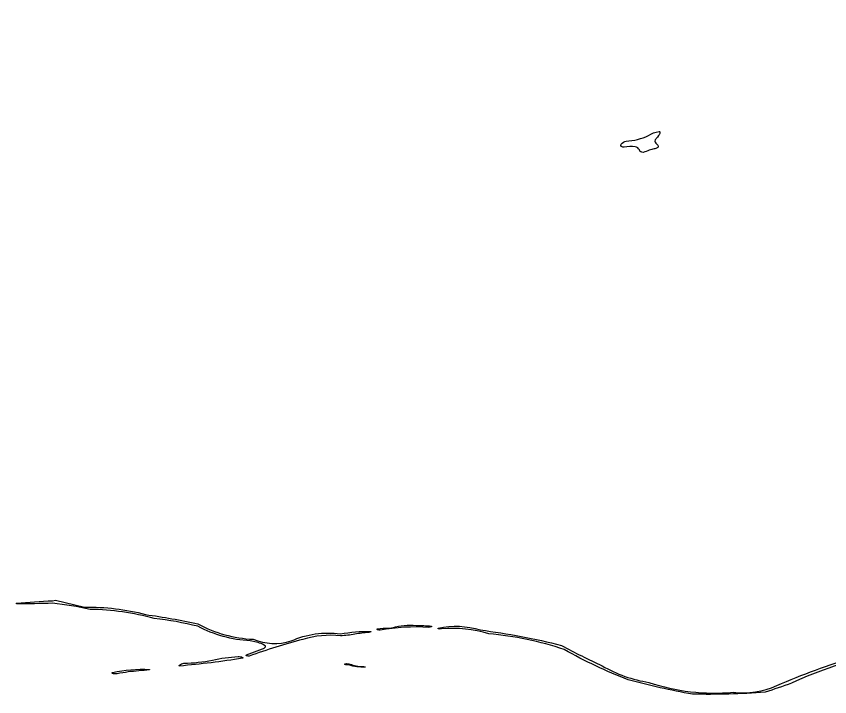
# Model space of a CAD drawing. Header units: metres. Extents: x 0.1 to 11.9, y 2.5 to 10.6.
# Drawn here: x 0.115 to 4.531, y 6.754 to 10.445 of the extents above; entities that cross this region are included whole.
import ezdxf

# ---------------------------------------------------------------- set-up
doc = ezdxf.new("R2010")
doc.units = ezdxf.units.M

msp = doc.modelspace()

# ---------------------------------------------------------------- linework, layer by layer
at = {"layer": 'Layer 1', "color": 0}
for points in [[(2.87343, 4.59892, 0.1276), (2.86229, 4.57138, 0.3157), (2.86591, 4.55992, 0.3157), (2.87791, 4.55941, 0.0087), (3.42105, 5.06938), (4.30586, 5.93711, 0.0199), (5.43085, 7.15143, 0.0349), (6.76457, 8.82672, 0.0132), (7.80683, 10.4261, -0.3156), (7.81356, 10.42746, -0.3081), (7.82169, 10.41323, 0.1559), (7.82504, 10.40217, 0.554), (7.83153, 10.40224, 0.2638), (7.83198, 10.4139, 0.0415), (7.81648, 10.43607, 0.1151), (7.80658, 10.44448, 0.3209), (7.80157, 10.44374, 0.041), (7.77989, 10.41175, -0.0264), (6.06598, 7.92675, -0.0319), (3.46018, 5.16184), (2.87343, 4.59892)], [(3.54675, 9.79825, -0.1106), (3.6041, 9.81955, -0.4441), (3.60866, 9.81429, -0.1433), (3.60145, 9.79738), (3.59549, 9.78977, 0.0447), (3.58351, 9.77434, 0.388), (3.59137, 9.7515, -0.0862), (3.59769, 9.74532, -0.3996), (3.59406, 9.73114, -0.1124), (3.57773, 9.72565, 0.0424), (3.5512, 9.7181, -0.0553), (3.51751, 9.70686, -0.3332), (3.49739, 9.71967, 0.218), (3.47507, 9.73689, 0.0858), (3.41513, 9.7352, -0.2122), (3.39985, 9.73778, -0.3645), (3.39909, 9.75036, -0.1696), (3.42511, 9.76771, 0.0979), (3.54675, 9.79825)], [(1.1014, 7.14855, 0.115), (1.40077, 7.06574, 0.1766), (1.60681, 7.05649, -0.1371), (1.87471, 7.09504, -0.0442), (2.03883, 7.10824, -0.3156), (2.03984, 7.10717, -0.3147), (2.03919, 7.10586, -0.0983), (2.02809, 7.10229, 0.0308), (1.95323, 7.0928, -0.0358), (1.87473, 7.0845, 0.1014), (1.67061, 7.06462, 0.0204), (1.37875, 6.9741, -0.1684), (1.36482, 6.97538, -0.2829), (1.3627, 6.97825, -0.283), (1.36431, 6.98144), (1.45229, 7.01367, 0.1211), (1.46639, 7.02177, 0.4283), (1.46636, 7.03051), (1.45225, 7.03853, 0.071), (1.38435, 7.05671, -0.1079), (1.10088, 7.13575, 0.0317), (0.86409, 7.17876, 0.0596), (0.51689, 7.22768, 0.0254), (0.31158, 7.26066, -0.0098), (0.11646, 7.25791, -0.3496), (0.11492, 7.25984, -0.3496), (0.11646, 7.26177, -0.0085), (0.31191, 7.27429), (0.32778, 7.27741), (0.48538, 7.23936, -0.072), (0.81726, 7.19957, -0.0194), (1.1014, 7.14855)], [(2.28514, 7.14011, -0.0222), (2.36838, 7.13711, -0.3173), (2.36965, 7.13529, -0.3163), (2.36838, 7.13349, -0.079), (2.35463, 7.13, 0.061), (2.08956, 7.11464, -0.118), (2.07571, 7.1174, -0.3032), (2.0738, 7.11977, -0.3037), (2.07527, 7.12244, -0.0429), (2.13884, 7.12647, 0.1139), (2.1581, 7.12804, -0.0955), (2.28514, 7.14011)], [(3.08979, 7.00977, 0.0596), (2.67988, 7.09512, 0.0971), (2.42279, 7.12125, -0.1095), (2.40628, 7.12124, -0.3302), (2.40431, 7.12292, -0.3306), (2.40536, 7.1253, -0.1332), (2.63343, 7.11579, -0.0312), (3.07523, 7.03233, 0.0207), (3.29567, 6.92158, 0.0961), (3.54939, 6.83144, 0.1039), (4.00632, 6.77796, 0.1348), (4.24343, 6.81393, -0.0288), (4.66831, 6.97108, -0.0639), (4.87365, 7.00569, -0.0294), (4.91243, 7.016, -0.1672), (4.92623, 7.0142, -0.2808), (4.92824, 7.01144, -0.2815), (4.92669, 7.00839, -0.1007), (4.79598, 6.98518, 0.0558), (4.32222, 6.82675, -0.0066), (4.18, 6.77783, -0.0237), (3.78527, 6.76762, -0.025), (3.43725, 6.84623, -0.0402), (3.08979, 7.00977)], [(1.00049, 6.9249, -0.1816), (1.02536, 6.93516, 0.0469), (1.17996, 6.95281, -0.045), (1.31871, 6.97133, -0.1406), (1.34363, 6.96685, -0.3067), (1.34478, 6.9643, -0.3073), (1.34283, 6.96229, -0.0156), (1.00177, 6.91994, -0.3011), (0.99949, 6.92199, -0.3013), (1.00049, 6.9249)], [(1.91966, 6.92588, -0.0681), (1.89885, 6.92804, -0.328), (1.89811, 6.93106, -0.3285), (1.90079, 6.93267, -0.0975), (1.92573, 6.93094, 0.0913), (1.99528, 6.91708, -0.0472), (2.00905, 6.91594, -0.522), (2.00933, 6.91527, -0.2042), (2.00805, 6.91441, -0.0834), (1.91966, 6.92588)], [(0.63773, 6.88519, -0.0683), (0.83729, 6.90222, -0.3501), (0.83853, 6.90069, -0.3509), (0.83729, 6.89914, 0.0094), (0.72291, 6.88833, -0.0121), (0.66239, 6.87852, -0.1115), (0.63693, 6.88017, -0.2995), (0.63568, 6.88294, -0.2995), (0.63773, 6.88519)]]:
    msp.add_lwpolyline(points, format="xyb", close=True, dxfattribs=at)

doc.saveas('drawing.dxf')
